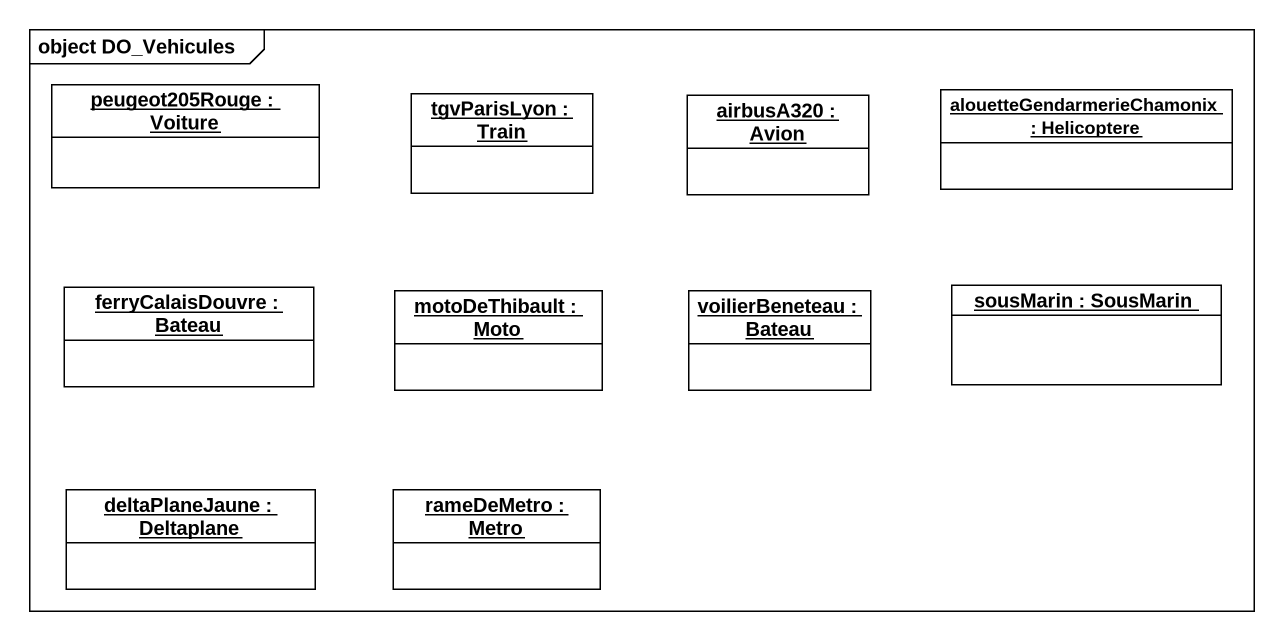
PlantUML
@startuml
mainframe object DO_Vehicules
hide circle
hide empty members
object "peugeot205Rouge : Voiture" as peugeot205Rouge
object "tgvParisLyon : Train" as tgvParisLyon
object "airbusA320 : Avion" as airbusA320
object "alouetteGendarmerieChamonix : Helicoptere" as alouetteGendarmerieChamonix
object "ferryCalaisDouvre : Bateau" as ferryCalaisDouvre
object "motoDeThibault : Moto" as motoDeThibault
object "voilierBeneteau : Bateau" as voilierBeneteau
object "sousMarin : SousMarin" as sousMarin
object "deltaPlaneJaune : Deltaplane" as deltaPlaneJaune
object "rameDeMetro : Metro" as rameDeMetro
@enduml
